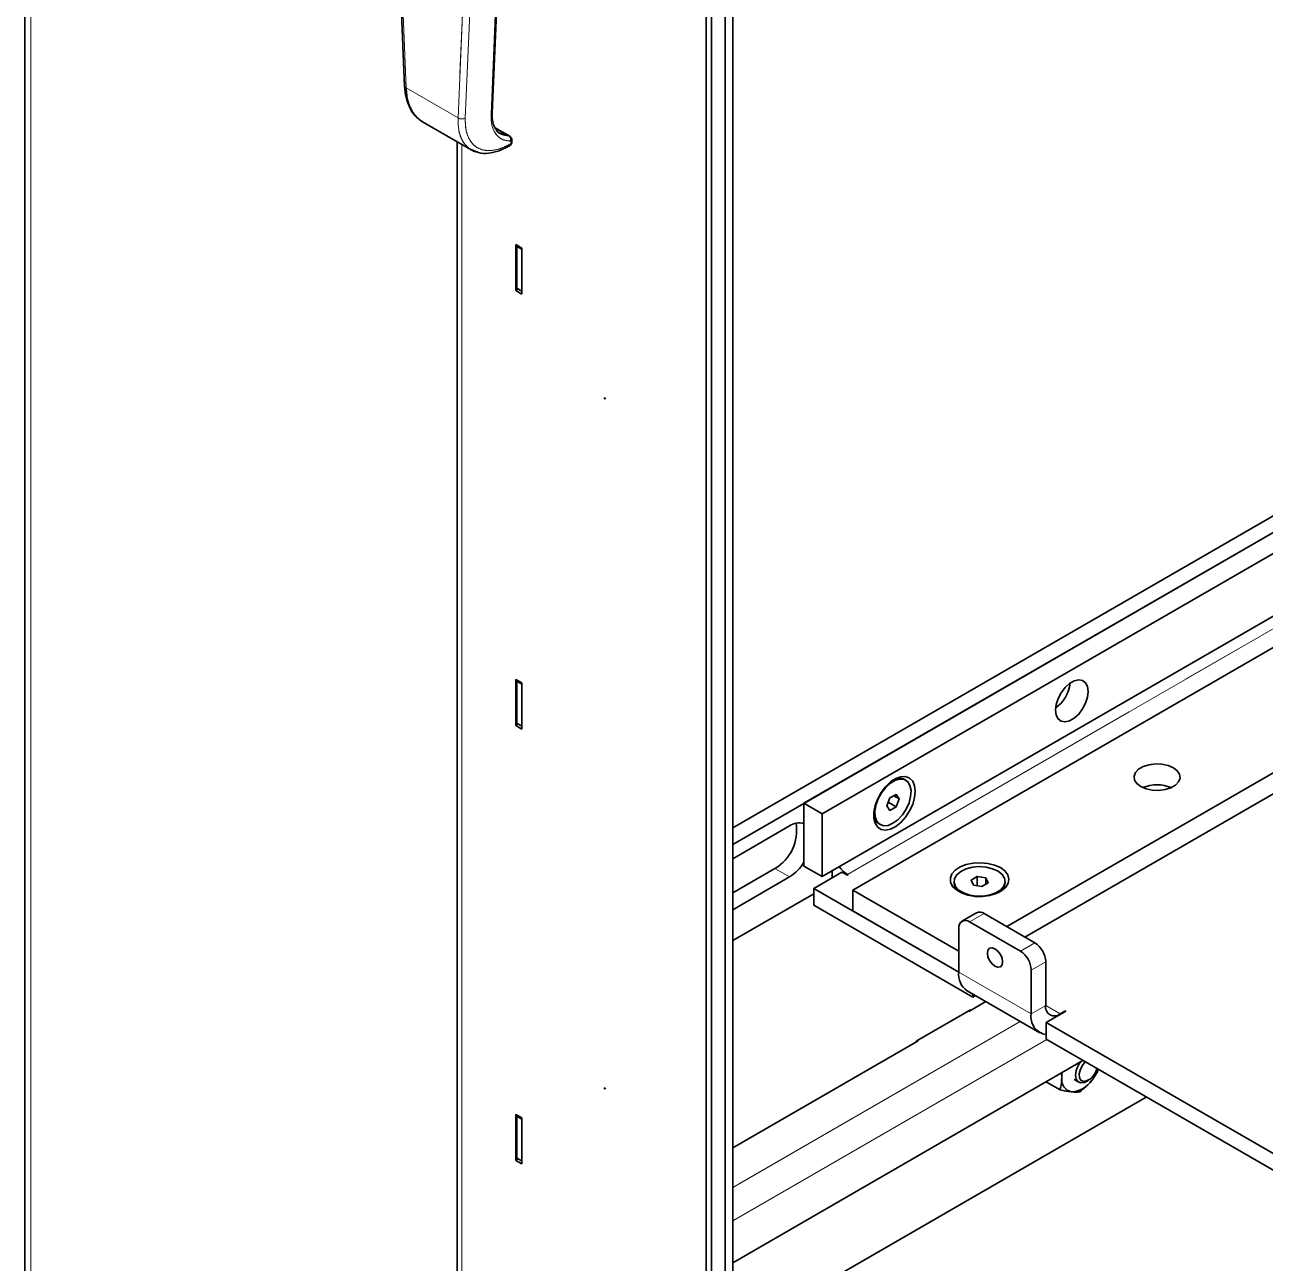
# Paper-space layout 'Blatt1' of a CAD drawing. Header units: millimetres. Extents: x 0 to 1189, y 0 to 841.
# Drawn here: x 468.92 to 493.14, y 116.74 to 140.92 of the extents above; entities that cross this region are included whole.
import ezdxf

# ---------------------------------------------------------------- set-up
doc = ezdxf.new("R2010")
doc.units = ezdxf.units.MM
doc.linetypes.add('PHANTOM', pattern=[12.7, 6.35, -1.27, 1.27, -1.27, 1.27, -1.27])

psp = doc.layouts.new('Blatt1')

# ---------------------------------------------------------------- linework, layer by layer
at = {"color": 7, "linetype": 'Continuous', "lineweight": 35}
for p, q in [((468.92, 220.75), (468.92, 79.57)), ((482.225, 189.278), (482.225, 104.276)), ((482.331, 104.337), (482.331, 189.217)), ((482.598, 189.062), (482.598, 104.795)), ((482.742, 188.979), (482.742, 104.819)), ((476.031, 147.291), (476.336, 139.729)), ((478.045, 139.207), (478.251, 144.053)), ((482.742, 125.248), (509.378, 140.624)), ((482.742, 124.921), (509.378, 140.297)), ((509.378, 140.297), (484.134, 125.725)), ((484.488, 125.52), (509.378, 139.889)), ((476.686, 139.033), (477.638, 138.484)), ((478.39, 138.749), (478.091, 138.922)), ((478.095, 138.913), (478.333, 138.775)), ((478.296, 138.784), (478.179, 138.817)), ((477.364, 138.642), (477.364, 101.625)), ((484.488, 124.296), (509.378, 138.664)), ((477.616, 138.497), (477.744, 138.444)), ((478.626, 136.566), (478.505, 136.635)), ((478.505, 136.635), (478.505, 135.737)), ((478.527, 136.598), (478.548, 136.611)), ((478.527, 136.598), (478.626, 136.541)), ((478.527, 136.598), (478.527, 135.782)), ((478.626, 135.667), (478.626, 136.566)), ((478.555, 135.765), (478.505, 135.737)), ((478.505, 135.737), (478.626, 135.667)), ((478.527, 135.782), (478.626, 135.725)), ((488.094, 123.316), (509.378, 135.603)), ((509.378, 135.195), (488.448, 123.112)), ((485.089, 124.03), (496.12, 130.398)), ((478.626, 128.074), (478.505, 128.143)), ((478.505, 128.143), (478.505, 127.245)), ((478.527, 128.106), (478.548, 128.119)), ((478.527, 128.106), (478.626, 128.049)), ((478.527, 128.106), (478.527, 127.29)), ((478.626, 127.175), (478.626, 128.074)), ((478.555, 127.273), (478.505, 127.245)), ((478.505, 127.245), (478.626, 127.175)), ((478.527, 127.29), (478.626, 127.233)), ((486.121, 126.175), (486.1, 126.187)), ((484.134, 125.725), (484.488, 125.52)), ((484.134, 125.725), (484.134, 124.5)), ((485.749, 125.672), (485.81, 125.829)), ((485.778, 125.745), (485.932, 125.656)), ((485.932, 125.899), (485.81, 125.829)), ((485.887, 125.873), (485.993, 125.812)), ((485.993, 125.812), (485.932, 125.899)), ((485.993, 125.812), (485.932, 125.656)), ((484.488, 125.52), (484.488, 124.296)), ((485.749, 125.672), (485.81, 125.585)), ((485.932, 125.656), (485.81, 125.585)), ((482.742, 124.643), (483.851, 125.284)), ((485.6, 125.321), (485.621, 125.309)), ((484.134, 124.5), (484.488, 124.296)), ((483.568, 124.451), (482.742, 123.974)), ((483.851, 124.287), (482.742, 123.647)), ((484.324, 124.064), (484.875, 124.382)), ((484.686, 124.41), (484.686, 124.273)), ((484.875, 124.382), (484.983, 124.32)), ((484.997, 124.328), (484.983, 124.336)), ((484.997, 124.328), (484.983, 124.32)), ((487.397, 124.225), (487.519, 124.295)), ((487.519, 124.295), (487.685, 124.269)), ((487.519, 124.117), (487.519, 124.295)), ((487.73, 124.173), (487.685, 124.269)), ((487.685, 124.148), (487.685, 124.269)), ((487.157, 122.428), (484.324, 124.064)), ((484.324, 123.737), (484.324, 124.064)), ((485.089, 123.622), (485.089, 124.03)), ((485.089, 124.03), (487.157, 122.836)), ((487.064, 124.199), (487.064, 124.174)), ((487.397, 124.225), (487.442, 124.129)), ((487.442, 124.129), (487.608, 124.103)), ((487.73, 124.173), (487.608, 124.103)), ((488.064, 124.174), (488.064, 124.199)), ((484.324, 123.956), (482.742, 123.043)), ((487.433, 121.942), (484.324, 123.737)), ((485.089, 123.622), (487.157, 122.428)), ((487.502, 123.586), (487.219, 123.423)), ((487.652, 123.571), (488.642, 123)), ((487.157, 123.285), (487.157, 122.428)), ((488.359, 122.837), (487.369, 123.408)), ((488.854, 122.632), (488.854, 121.775)), ((488.571, 122.469), (488.571, 121.612)), ((487.323, 122.062), (488.737, 121.245)), ((487.351, 121.661), (487.684, 121.853)), ((487.433, 121.998), (487.433, 121.942)), ((487.481, 121.97), (487.433, 121.942)), ((487.387, 121.689), (486.326, 121.077)), ((487.344, 121.665), (487.351, 121.661)), ((487.387, 121.681), (487.387, 121.689)), ((488.861, 121.444), (489.25, 121.669)), ((489.243, 121.673), (489.137, 121.612)), ((489.25, 121.669), (489.243, 121.673)), ((489.243, 121.673), (489.243, 121.665)), ((508.37, 110.182), (488.861, 121.444)), ((488.861, 121.444), (488.861, 121.118)), ((508.646, 109.696), (488.861, 121.118)), ((482.742, 119), (486.361, 121.089)), ((486.326, 121.077), (486.326, 121.069)), ((486.354, 121.093), (486.361, 121.089)), ((482.742, 116.755), (489.58, 120.702)), ((489.169, 120.367), (489.164, 120.462)), ((488.872, 120.293), (488.872, 120.279)), ((488.872, 120.279), (489.134, 120.127)), ((489.408, 120.331), (489.499, 120.278)), ((489.65, 120.293), (489.685, 120.313)), ((490.818, 119.988), (482.742, 115.326)), ((478.626, 119.582), (478.505, 119.651)), ((478.505, 119.651), (478.505, 118.753)), ((478.527, 119.614), (478.548, 119.627)), ((478.527, 119.614), (478.626, 119.557)), ((478.527, 119.614), (478.527, 118.798)), ((478.626, 118.683), (478.626, 119.582)), ((478.555, 118.781), (478.505, 118.753)), ((478.505, 118.753), (478.626, 118.683)), ((478.527, 118.798), (478.626, 118.741))]:
    psp.add_line(p, q, dxfattribs=at)
at = {"color": 7, "linetype": 'PHANTOM', "lineweight": 18}
for p, q in [((468.92, 220.75), (468.92, 79.57)), ((482.225, 189.278), (482.225, 104.276)), ((482.331, 104.337), (482.331, 189.217)), ((482.598, 189.062), (482.598, 104.795)), ((482.742, 188.979), (482.742, 104.819)), ((476.031, 147.291), (476.336, 139.729)), ((478.045, 139.207), (478.251, 144.053)), ((482.742, 125.248), (509.378, 140.624)), ((482.742, 124.921), (509.378, 140.297)), ((509.378, 140.297), (484.134, 125.725)), ((484.488, 125.52), (509.378, 139.889)), ((476.686, 139.033), (477.638, 138.484)), ((478.39, 138.749), (478.091, 138.922)), ((478.095, 138.913), (478.333, 138.775)), ((478.296, 138.784), (478.179, 138.817)), ((477.364, 138.642), (477.364, 101.625)), ((484.488, 124.296), (509.378, 138.664)), ((477.616, 138.497), (477.744, 138.444)), ((478.626, 136.566), (478.505, 136.635)), ((478.505, 136.635), (478.505, 135.737)), ((478.527, 136.598), (478.548, 136.611)), ((478.527, 136.598), (478.626, 136.541)), ((478.527, 136.598), (478.527, 135.782)), ((478.626, 135.667), (478.626, 136.566)), ((478.555, 135.765), (478.505, 135.737)), ((478.505, 135.737), (478.626, 135.667)), ((478.527, 135.782), (478.626, 135.725)), ((488.094, 123.316), (509.378, 135.603)), ((509.378, 135.195), (488.448, 123.112)), ((485.089, 124.03), (496.12, 130.398)), ((478.626, 128.074), (478.505, 128.143)), ((478.505, 128.143), (478.505, 127.245)), ((478.527, 128.106), (478.548, 128.119)), ((478.527, 128.106), (478.626, 128.049)), ((478.527, 128.106), (478.527, 127.29)), ((478.626, 127.175), (478.626, 128.074)), ((478.555, 127.273), (478.505, 127.245)), ((478.505, 127.245), (478.626, 127.175)), ((478.527, 127.29), (478.626, 127.233)), ((486.121, 126.175), (486.1, 126.187)), ((484.134, 125.725), (484.134, 124.5)), ((484.134, 125.725), (484.488, 125.52)), ((485.749, 125.672), (485.81, 125.829)), ((485.778, 125.745), (485.932, 125.656)), ((485.932, 125.899), (485.81, 125.829)), ((485.887, 125.873), (485.993, 125.812)), ((485.993, 125.812), (485.932, 125.899)), ((485.993, 125.812), (485.932, 125.656)), ((484.488, 125.52), (484.488, 124.296)), ((485.749, 125.672), (485.81, 125.585)), ((485.932, 125.656), (485.81, 125.585)), ((482.742, 124.643), (483.851, 125.284)), ((485.6, 125.321), (485.621, 125.309)), ((484.134, 124.5), (484.488, 124.296)), ((483.568, 124.451), (482.742, 123.974)), ((483.851, 124.287), (482.742, 123.647)), ((484.324, 124.064), (484.875, 124.382)), ((484.686, 124.41), (484.686, 124.273)), ((484.875, 124.382), (484.983, 124.32)), ((484.997, 124.328), (484.983, 124.336)), ((484.997, 124.328), (484.983, 124.32)), ((487.397, 124.225), (487.519, 124.295)), ((487.519, 124.295), (487.685, 124.269)), ((487.519, 124.117), (487.519, 124.295)), ((487.73, 124.173), (487.685, 124.269)), ((487.685, 124.148), (487.685, 124.269)), ((487.157, 122.428), (484.324, 124.064)), ((484.324, 123.737), (484.324, 124.064)), ((485.089, 123.622), (485.089, 124.03)), ((485.089, 124.03), (487.157, 122.836)), ((487.064, 124.199), (487.064, 124.174)), ((487.397, 124.225), (487.442, 124.129)), ((487.442, 124.129), (487.608, 124.103)), ((487.73, 124.173), (487.608, 124.103)), ((488.064, 124.174), (488.064, 124.199)), ((484.324, 123.956), (482.742, 123.043)), ((487.433, 121.942), (484.324, 123.737)), ((485.089, 123.622), (487.157, 122.428)), ((487.502, 123.586), (487.219, 123.423)), ((487.652, 123.571), (488.642, 123)), ((487.157, 123.285), (487.157, 122.428)), ((488.359, 122.837), (487.369, 123.408)), ((488.854, 122.632), (488.854, 121.775)), ((488.571, 122.469), (488.571, 121.612)), ((487.323, 122.062), (488.737, 121.245)), ((487.351, 121.661), (487.684, 121.853)), ((487.433, 121.998), (487.433, 121.942)), ((487.481, 121.97), (487.433, 121.942)), ((487.387, 121.689), (486.326, 121.077)), ((487.344, 121.665), (487.351, 121.661)), ((487.387, 121.681), (487.387, 121.689)), ((488.861, 121.444), (489.25, 121.669)), ((489.243, 121.673), (489.137, 121.612)), ((489.25, 121.669), (489.243, 121.673)), ((489.243, 121.673), (489.243, 121.665)), ((508.37, 110.182), (488.861, 121.444)), ((488.861, 121.444), (488.861, 121.118)), ((508.646, 109.696), (488.861, 121.118)), ((482.742, 119), (486.361, 121.089)), ((486.326, 121.077), (486.326, 121.069)), ((486.354, 121.093), (486.361, 121.089)), ((482.742, 116.755), (489.58, 120.702)), ((489.169, 120.367), (489.164, 120.462)), ((488.872, 120.293), (488.872, 120.279)), ((488.872, 120.279), (489.134, 120.127)), ((489.408, 120.331), (489.499, 120.278)), ((489.65, 120.293), (489.685, 120.313)), ((490.818, 119.988), (482.742, 115.326)), ((478.626, 119.582), (478.505, 119.651)), ((478.505, 119.651), (478.505, 118.753)), ((478.527, 119.614), (478.548, 119.627)), ((478.527, 119.614), (478.626, 119.557)), ((478.527, 119.614), (478.527, 118.798)), ((478.626, 118.683), (478.626, 119.582)), ((478.555, 118.781), (478.505, 118.753)), ((478.505, 118.753), (478.626, 118.683)), ((478.527, 118.798), (478.626, 118.741))]:
    psp.add_line(p, q, dxfattribs=at)
at = {"color": 8, "linetype": 'Continuous', "lineweight": 18}
for p, q in [((469.037, 220.587), (469.037, 79.407)), ((476.365, 139.692), (476.06, 147.254)), ((477.684, 146.316), (477.379, 139.107)), ((477.52, 139.103), (477.826, 146.312)), ((478.023, 139.177), (478.229, 144.023)), ((477.379, 139.107), (476.365, 139.692)), ((477.452, 101.56), (477.452, 138.591)), ((478.333, 138.775), (478.369, 138.755)), ((478.369, 138.755), (478.389, 138.748)), ((484.983, 124.336), (509.378, 138.419)), ((483.851, 124.287), (483.568, 124.451)), ((484.983, 124.336), (484.983, 124.32)), ((487.652, 123.571), (487.369, 123.408)), ((488.642, 123), (488.359, 122.837)), ((488.854, 122.632), (488.571, 122.469)), ((488.571, 121.612), (487.157, 122.428)), ((488.854, 121.775), (488.571, 121.612)), ((489.137, 121.612), (488.854, 121.775)), ((489.137, 121.612), (489.137, 121.603)), ((488.356, 121.465), (482.742, 118.224)), ((488.873, 121.111), (482.742, 117.571))]:
    psp.add_line(p, q, dxfattribs=at)
at = {"color": 8, "linetype": 'PHANTOM', "lineweight": 18}
for p, q in [((469.037, 220.587), (469.037, 79.407)), ((476.365, 139.692), (476.06, 147.254)), ((477.684, 146.316), (477.379, 139.107)), ((477.52, 139.103), (477.826, 146.312)), ((478.023, 139.177), (478.229, 144.023)), ((477.379, 139.107), (476.365, 139.692)), ((477.452, 101.56), (477.452, 138.591)), ((478.333, 138.775), (478.369, 138.755)), ((478.369, 138.755), (478.389, 138.748)), ((484.983, 124.336), (509.378, 138.419)), ((483.851, 124.287), (483.568, 124.451)), ((484.983, 124.336), (484.983, 124.32)), ((487.652, 123.571), (487.369, 123.408)), ((488.642, 123), (488.359, 122.837)), ((488.854, 122.632), (488.571, 122.469)), ((488.571, 121.612), (487.157, 122.428)), ((488.854, 121.775), (488.571, 121.612)), ((489.137, 121.612), (488.854, 121.775)), ((489.137, 121.612), (489.137, 121.603)), ((488.356, 121.465), (482.742, 118.224)), ((488.873, 121.111), (482.742, 117.571))]:
    psp.add_line(p, q, dxfattribs=at)
at = {"color": 8, "linetype": 'Continuous', "lineweight": 18, "flags": 128}
psp.add_lwpolyline([(478.408, 138.605), (478.416, 138.604), (478.421, 138.605), (478.423, 138.608), (478.424, 138.609)], dxfattribs=at)
at = {"color": 8, "linetype": 'PHANTOM', "lineweight": 18, "flags": 128}
psp.add_lwpolyline([(478.408, 138.605), (478.416, 138.604), (478.421, 138.605), (478.423, 138.608), (478.424, 138.609)], dxfattribs=at)
at = {"color": 7, "linetype": 'Continuous', "lineweight": 35, "flags": 128}
for points in [[(480.245, 133.622), (480.242, 133.624), (480.24, 133.627), (480.238, 133.631), (480.238, 133.634), (480.238, 133.637), (480.24, 133.639), (480.242, 133.639), (480.245, 133.639), (480.248, 133.636), (480.25, 133.633), (480.251, 133.63), (480.252, 133.626), (480.251, 133.623), (480.25, 133.622), (480.248, 133.621), (480.245, 133.622)], [(489.048, 127.541), (489.061, 127.652), (489.099, 127.769), (489.158, 127.882), (489.234, 127.983), (489.321, 128.062), (489.412, 128.115), (489.499, 128.135), (489.575, 128.123), (489.634, 128.078), (489.672, 128.004), (489.685, 127.908), (489.672, 127.797), (489.634, 127.681), (489.575, 127.567), (489.499, 127.467), (489.412, 127.387), (489.321, 127.335), (489.234, 127.314), (489.158, 127.327), (489.099, 127.371), (489.061, 127.445), (489.048, 127.541)], [(490.71, 126.051), (490.633, 126.11), (490.589, 126.179), (490.579, 126.253), (490.607, 126.325), (490.668, 126.39), (490.759, 126.443), (490.871, 126.478), (490.996, 126.494), (491.124, 126.488), (491.244, 126.463), (491.347, 126.418), (491.423, 126.359), (491.468, 126.29), (491.477, 126.216), (491.45, 126.144), (491.389, 126.079), (491.298, 126.027), (491.186, 125.991), (491.06, 125.976), (490.933, 125.981), (490.813, 126.007), (490.71, 126.051)], [(486.307, 125.959), (486.295, 126.068), (486.257, 126.155), (486.197, 126.216), (486.119, 126.245), (486.027, 126.242), (485.927, 126.207), (485.826, 126.141), (485.729, 126.049), (485.643, 125.936), (485.574, 125.81), (485.525, 125.679), (485.499, 125.551), (485.499, 125.434), (485.525, 125.334), (485.574, 125.26), (485.643, 125.214), (485.729, 125.201), (485.826, 125.221), (485.927, 125.272), (486.027, 125.351), (486.119, 125.455), (486.197, 125.575), (486.257, 125.704), (486.295, 125.835), (486.307, 125.959)], [(485.871, 125.334), (485.966, 125.404), (486.055, 125.499), (486.129, 125.613), (486.185, 125.736), (486.217, 125.859), (486.224, 125.974), (486.204, 126.071), (486.16, 126.144), (486.094, 126.188), (486.012, 126.198), (485.919, 126.174), (485.823, 126.119), (485.73, 126.035), (485.648, 125.93), (485.582, 125.811), (485.538, 125.687), (485.518, 125.566), (485.525, 125.459), (485.557, 125.373), (485.613, 125.314), (485.687, 125.287), (485.776, 125.294), (485.871, 125.334)], [(487.969, 124.469), (487.855, 124.519), (487.724, 124.552), (487.582, 124.565), (487.438, 124.558), (487.303, 124.529), (487.184, 124.483), (487.089, 124.421), (487.024, 124.347), (486.993, 124.266), (486.997, 124.183), (487.037, 124.103), (487.11, 124.032), (487.212, 123.973), (487.336, 123.931), (487.474, 123.907), (487.617, 123.905), (487.758, 123.923), (487.886, 123.961), (487.994, 124.015), (488.075, 124.084), (488.123, 124.162), (488.137, 124.245), (488.114, 124.327), (488.057, 124.403), (487.969, 124.469)], [(487.693, 124.478), (487.558, 124.488), (487.423, 124.476), (487.299, 124.444), (487.194, 124.394), (487.117, 124.329), (487.073, 124.254), (487.065, 124.176), (487.094, 124.099), (487.158, 124.03), (487.252, 123.973), (487.37, 123.933), (487.501, 123.913), (487.637, 123.913), (487.768, 123.935), (487.883, 123.977), (487.975, 124.035), (488.037, 124.105), (488.063, 124.183), (488.052, 124.261), (488.005, 124.335), (487.925, 124.398), (487.818, 124.447), (487.693, 124.478)], [(487.864, 122.543), (487.921, 122.523), (487.969, 122.532), (488.001, 122.569), (488.013, 122.628), (488.001, 122.7), (487.969, 122.775), (487.921, 122.84), (487.864, 122.885), (487.807, 122.905), (487.759, 122.896), (487.727, 122.859), (487.716, 122.8), (487.727, 122.728), (487.759, 122.653), (487.807, 122.588), (487.864, 122.543)], [(489.543, 120.265), (489.487, 120.287), (489.45, 120.339), (489.437, 120.416), (489.45, 120.507), (489.487, 120.602), (489.532, 120.675)], [(489.626, 120.676), (489.577, 120.617), (489.532, 120.531), (489.51, 120.443), (489.514, 120.366), (489.545, 120.312), (489.596, 120.29)], [(489.169, 120.367), (489.172, 120.427), (489.178, 120.47)], [(480.245, 120.149), (480.242, 120.151), (480.24, 120.155), (480.238, 120.158), (480.238, 120.161), (480.238, 120.164), (480.24, 120.166), (480.242, 120.167), (480.245, 120.166), (480.248, 120.163), (480.25, 120.16), (480.251, 120.157), (480.252, 120.153), (480.251, 120.151), (480.25, 120.149), (480.248, 120.148), (480.245, 120.149)], [(489.65, 120.293), (489.613, 120.276), (489.543, 120.265)]]:
    psp.add_lwpolyline(points, dxfattribs=at)
at = {"color": 7, "linetype": 'PHANTOM', "lineweight": 18, "flags": 128}
for points in [[(480.245, 133.622), (480.242, 133.624), (480.24, 133.627), (480.238, 133.631), (480.238, 133.634), (480.238, 133.637), (480.24, 133.639), (480.242, 133.639), (480.245, 133.639), (480.248, 133.636), (480.25, 133.633), (480.251, 133.63), (480.252, 133.626), (480.251, 133.623), (480.25, 133.622), (480.248, 133.621), (480.245, 133.622)], [(489.048, 127.541), (489.061, 127.652), (489.099, 127.769), (489.158, 127.882), (489.234, 127.983), (489.321, 128.062), (489.412, 128.115), (489.499, 128.135), (489.575, 128.123), (489.634, 128.078), (489.672, 128.004), (489.685, 127.908), (489.672, 127.797), (489.634, 127.681), (489.575, 127.567), (489.499, 127.467), (489.412, 127.387), (489.321, 127.335), (489.234, 127.314), (489.158, 127.327), (489.099, 127.371), (489.061, 127.445), (489.048, 127.541)], [(490.71, 126.051), (490.633, 126.11), (490.589, 126.179), (490.579, 126.253), (490.607, 126.325), (490.668, 126.39), (490.759, 126.443), (490.871, 126.478), (490.996, 126.494), (491.124, 126.488), (491.244, 126.463), (491.347, 126.418), (491.423, 126.359), (491.468, 126.29), (491.477, 126.216), (491.45, 126.144), (491.389, 126.079), (491.298, 126.027), (491.186, 125.991), (491.06, 125.976), (490.933, 125.981), (490.813, 126.007), (490.71, 126.051)], [(486.307, 125.959), (486.295, 126.068), (486.257, 126.155), (486.197, 126.216), (486.119, 126.245), (486.027, 126.242), (485.927, 126.207), (485.826, 126.141), (485.729, 126.049), (485.643, 125.936), (485.574, 125.81), (485.525, 125.679), (485.499, 125.551), (485.499, 125.434), (485.525, 125.334), (485.574, 125.26), (485.643, 125.214), (485.729, 125.201), (485.826, 125.221), (485.927, 125.272), (486.027, 125.351), (486.119, 125.455), (486.197, 125.575), (486.257, 125.704), (486.295, 125.835), (486.307, 125.959)], [(485.871, 125.334), (485.966, 125.404), (486.055, 125.499), (486.129, 125.613), (486.185, 125.736), (486.217, 125.859), (486.224, 125.974), (486.204, 126.071), (486.16, 126.144), (486.094, 126.188), (486.012, 126.198), (485.919, 126.174), (485.823, 126.119), (485.73, 126.035), (485.648, 125.93), (485.582, 125.811), (485.538, 125.687), (485.518, 125.566), (485.525, 125.459), (485.557, 125.373), (485.613, 125.314), (485.687, 125.287), (485.776, 125.294), (485.871, 125.334)], [(487.969, 124.469), (487.855, 124.519), (487.724, 124.552), (487.582, 124.565), (487.438, 124.558), (487.303, 124.529), (487.184, 124.483), (487.089, 124.421), (487.024, 124.347), (486.993, 124.266), (486.997, 124.183), (487.037, 124.103), (487.11, 124.032), (487.212, 123.973), (487.336, 123.931), (487.474, 123.907), (487.617, 123.905), (487.758, 123.923), (487.886, 123.961), (487.994, 124.015), (488.075, 124.084), (488.123, 124.162), (488.137, 124.245), (488.114, 124.327), (488.057, 124.403), (487.969, 124.469)], [(487.693, 124.478), (487.558, 124.488), (487.423, 124.476), (487.299, 124.444), (487.194, 124.394), (487.117, 124.329), (487.073, 124.254), (487.065, 124.176), (487.094, 124.099), (487.158, 124.03), (487.252, 123.973), (487.37, 123.933), (487.501, 123.913), (487.637, 123.913), (487.768, 123.935), (487.883, 123.977), (487.975, 124.035), (488.037, 124.105), (488.063, 124.183), (488.052, 124.261), (488.005, 124.335), (487.925, 124.398), (487.818, 124.447), (487.693, 124.478)], [(487.864, 122.543), (487.921, 122.523), (487.969, 122.532), (488.001, 122.569), (488.013, 122.628), (488.001, 122.7), (487.969, 122.775), (487.921, 122.84), (487.864, 122.885), (487.807, 122.905), (487.759, 122.896), (487.727, 122.859), (487.716, 122.8), (487.727, 122.728), (487.759, 122.653), (487.807, 122.588), (487.864, 122.543)], [(489.543, 120.265), (489.487, 120.287), (489.45, 120.339), (489.437, 120.416), (489.45, 120.507), (489.487, 120.602), (489.532, 120.675)], [(489.626, 120.676), (489.577, 120.617), (489.532, 120.531), (489.51, 120.443), (489.514, 120.366), (489.545, 120.312), (489.596, 120.29)], [(489.169, 120.367), (489.172, 120.427), (489.178, 120.47)], [(480.245, 120.149), (480.242, 120.151), (480.24, 120.155), (480.238, 120.158), (480.238, 120.161), (480.238, 120.164), (480.24, 120.166), (480.242, 120.167), (480.245, 120.166), (480.248, 120.163), (480.25, 120.16), (480.251, 120.157), (480.252, 120.153), (480.251, 120.151), (480.25, 120.149), (480.248, 120.148), (480.245, 120.149)], [(489.65, 120.293), (489.613, 120.276), (489.543, 120.265)]]:
    psp.add_lwpolyline(points, dxfattribs=at)
at = {"color": 8, "linetype": 'Continuous', "lineweight": 18}
for centre, radius, start, end in [((476.382, 139.736), 0.0468, 188.3169, 248.5838), ((477.453, 139.234), 0.148, 239.8416, 297.039), ((478.007, 139.212), 0.0386, 295.0623, 353.1203), ((478.321, 138.687), 0.0833, 336.0561, 54.8918)]:
    psp.add_arc(centre, radius, start, end, dxfattribs=at)
at = {"color": 8, "linetype": 'PHANTOM', "lineweight": 18}
for centre, radius, start, end in [((476.382, 139.736), 0.0468, 188.3169, 248.5838), ((477.453, 139.234), 0.148, 239.8416, 297.039), ((478.007, 139.212), 0.0386, 295.0623, 353.1203), ((478.321, 138.687), 0.0833, 336.0561, 54.8918)]:
    psp.add_arc(centre, radius, start, end, dxfattribs=at)
at = {"color": 7, "linetype": 'Continuous', "lineweight": 35}
for centre, radius, start, end in [((488.636, 128.147), 0.698, 306.4884, 353.517), ((485.996, 125.959), 0.251, 65.6239, 125.699), ((491.028, 125.39), 0.698, 66.5012, 113.4988), ((485.726, 125.51), 0.227, 182.8878, 236.2187), ((483.122, 125.196), 0.869, 300.887, 9.2008), ((484.034, 125.02), 0.321, 71.8499, 124.7429), ((483.398, 125.02), 0.861, 301.7639, 328.7356), ((485.274, 124.808), 0.555, 215.2625, 238.3152), ((487.302, 124.194), 0.239, 184.8012, 241.1916), ((487.827, 124.193), 0.237, 298.5055, 355.5029), ((487.564, 123.449), 0.151, 54.3824, 114.3071), ((487.286, 123.306), 0.131, 50.7967, 189.214), ((488.111, 122.448), 0.461, 2.6055, 57.3945), ((488.393, 122.611), 0.461, 2.6055, 57.3945), ((487.537, 122.38), 0.384, 172.7442, 235.9436), ((488.916, 121.554), 0.35, 170.5281, 260.9351), ((489.026, 121.747), 0.175, 170.786, 309.2033), ((489.535, 120.606), 0.322, 280.9386, 349.2893), ((489.017, 120.903), 0.942, 321.3008, 336.5696), ((489.407, 120.328), 0.242, 170.7481, 259.4532), ((489.333, 120.591), 0.502, 273.4295, 326.5651)]:
    psp.add_arc(centre, radius, start, end, dxfattribs=at)
at = {"color": 7, "linetype": 'PHANTOM', "lineweight": 18}
for centre, radius, start, end in [((488.636, 128.147), 0.698, 306.4884, 353.5169), ((485.996, 125.959), 0.251, 65.6239, 125.699), ((491.028, 125.39), 0.698, 66.5008, 113.4992), ((485.726, 125.51), 0.227, 182.8878, 236.2187), ((483.122, 125.196), 0.869, 300.887, 9.2008), ((484.034, 125.02), 0.321, 71.8499, 124.7429), ((483.398, 125.02), 0.861, 301.7639, 328.7356), ((485.274, 124.808), 0.555, 215.2625, 238.3152), ((487.302, 124.194), 0.239, 184.7798, 240.9802), ((487.828, 124.193), 0.237, 298.7171, 355.5229), ((487.564, 123.449), 0.151, 54.3824, 114.3071), ((487.286, 123.306), 0.131, 50.7967, 189.214), ((488.111, 122.448), 0.461, 2.6055, 57.3945), ((488.393, 122.611), 0.461, 2.6055, 57.3945), ((487.537, 122.38), 0.384, 172.7442, 235.9436), ((488.916, 121.554), 0.35, 170.5281, 260.9351), ((489.026, 121.747), 0.175, 170.786, 309.2033), ((489.535, 120.606), 0.322, 280.9386, 349.2893), ((489.017, 120.903), 0.942, 321.3008, 336.5696), ((489.407, 120.328), 0.242, 170.7481, 259.4532), ((489.333, 120.591), 0.502, 273.4295, 326.5651)]:
    psp.add_arc(centre, radius, start, end, dxfattribs=at)
at = {"color": 7, "linetype": 'Continuous', "lineweight": 35}
for points, knots in [([(476.336, 139.729), (476.343, 139.652), (476.358, 139.497), (476.432, 139.301), (476.538, 139.137), (476.637, 139.068), (476.686, 139.033)], [0, 0, 0, 0, 0.247905, 0.497604, 0.748503, 1, 1, 1, 1]), ([(476.365, 139.692), (476.368, 139.645), (476.374, 139.559), (476.398, 139.448), (476.425, 139.361), (476.463, 139.271), (476.517, 139.18), (476.595, 139.098), (476.651, 139.048), (476.685, 139.035), (476.687, 139.034)], [0, 0, 0, 0, 0.154489, 0.288537, 0.402135, 0.495276, 0.671111, 0.836103, 0.99025, 1, 1, 1, 1]), ([(478.127, 138.871), (478.11, 138.895), (478.075, 138.948), (478.046, 139.062), (478.046, 139.159), (478.045, 139.208)], [0, 0, 0, 0, 0.292035, 0.644454, 1, 1, 1, 1]), ([(478.212, 138.794), (478.183, 138.81), (478.153, 138.827), (478.134, 138.859), (478.133, 138.86)], [0, 0, 0, 0, 0.959288, 1, 1, 1, 1]), ([(478.333, 138.775), (478.331, 138.776), (478.326, 138.779), (478.316, 138.781), (478.307, 138.782), (478.302, 138.782)], [0, 0, 0, 0, 0.251679, 0.518007, 1, 1, 1, 1]), ([(477.744, 138.444), (477.756, 138.439), (477.823, 138.409), (477.972, 138.412), (478.181, 138.453), (478.326, 138.531), (478.398, 138.569)], [0, 0, 0, 0, 0.071166, 0.382907, 0.692835, 1, 1, 1, 1]), ([(478.355, 138.549), (478.357, 138.549), (478.365, 138.549), (478.37, 138.554), (478.375, 138.558)], [0, 0, 0, 0, 0.162174, 1, 1, 1, 1]), ([(478.37, 138.554), (478.371, 138.554), (478.377, 138.556), (478.381, 138.56), (478.384, 138.563)], [0, 0, 0, 0, 0.214788, 1, 1, 1, 1]), ([(478.389, 138.748), (478.391, 138.748), (478.397, 138.746), (478.401, 138.74), (478.403, 138.736)], [0, 0, 0, 0, 0.269773, 1, 1, 1, 1]), ([(478.39, 138.567), (478.394, 138.57), (478.409, 138.581), (478.418, 138.597), (478.424, 138.609)], [0, 0, 0, 0, 0.274463, 1, 1, 1, 1]), ([(478.424, 138.609), (478.427, 138.62), (478.433, 138.641), (478.432, 138.678), (478.422, 138.713), (478.408, 138.73), (478.401, 138.739)], [0, 0, 0, 0, 0.232702, 0.482022, 0.740311, 1, 1, 1, 1]), ([(477.734, 138.443), (477.732, 138.444), (477.697, 138.45), (477.667, 138.468), (477.638, 138.484)], [0, 0, 0, 0, 0.043916, 1, 1, 1, 1]), ([(489.885, 120.526), (489.872, 120.498), (489.835, 120.425), (489.784, 120.357), (489.752, 120.314)], [0, 0, 0, 0, 0.380005, 1, 1, 1, 1]), ([(489.134, 120.127), (489.141, 120.155), (489.156, 120.211), (489.167, 120.292), (489.168, 120.346), (489.169, 120.367)], [0, 0, 0, 0, 0.377654, 0.758809, 1, 1, 1, 1]), ([(489.752, 120.314), (489.747, 120.309), (489.712, 120.265), (489.639, 120.188), (489.562, 120.125), (489.523, 120.093)], [0, 0, 0, 0, 0.070068, 0.530773, 1, 1, 1, 1]), ([(489.363, 120.09), (489.358, 120.09), (489.323, 120.094), (489.25, 120.104), (489.173, 120.119), (489.134, 120.127)], [0, 0, 0, 0, 0.0700683, 0.5307732, 1, 1, 1, 1]), ([(489.523, 120.093), (489.501, 120.09), (489.457, 120.084), (489.395, 120.088), (489.363, 120.09)], [0, 0, 0, 0, 0.495458, 1, 1, 1, 1])]:
    psp.add_open_spline(points, degree=3, knots=knots, dxfattribs=at)
at = {"color": 7, "linetype": 'PHANTOM', "lineweight": 18}
for points, knots in [([(476.336, 139.729), (476.343, 139.652), (476.358, 139.497), (476.432, 139.301), (476.538, 139.137), (476.637, 139.068), (476.686, 139.033)], [0, 0, 0, 0, 0.247905, 0.497604, 0.748503, 1, 1, 1, 1]), ([(476.365, 139.692), (476.368, 139.645), (476.374, 139.559), (476.398, 139.448), (476.425, 139.361), (476.463, 139.271), (476.517, 139.18), (476.595, 139.098), (476.651, 139.048), (476.685, 139.035), (476.687, 139.034)], [0, 0, 0, 0, 0.154489, 0.288537, 0.402135, 0.495276, 0.671111, 0.836103, 0.99025, 1, 1, 1, 1]), ([(478.127, 138.871), (478.11, 138.895), (478.075, 138.948), (478.046, 139.062), (478.046, 139.159), (478.045, 139.208)], [0, 0, 0, 0, 0.292035, 0.644454, 1, 1, 1, 1]), ([(478.212, 138.794), (478.183, 138.81), (478.153, 138.827), (478.134, 138.859), (478.133, 138.86)], [0, 0, 0, 0, 0.959288, 1, 1, 1, 1]), ([(478.333, 138.775), (478.331, 138.776), (478.326, 138.779), (478.316, 138.781), (478.307, 138.782), (478.302, 138.782)], [0, 0, 0, 0, 0.251679, 0.518007, 1, 1, 1, 1]), ([(477.744, 138.444), (477.756, 138.439), (477.823, 138.409), (477.972, 138.412), (478.181, 138.453), (478.326, 138.531), (478.398, 138.569)], [0, 0, 0, 0, 0.071166, 0.382907, 0.692835, 1, 1, 1, 1]), ([(478.355, 138.549), (478.357, 138.549), (478.365, 138.549), (478.37, 138.554), (478.375, 138.558)], [0, 0, 0, 0, 0.162174, 1, 1, 1, 1]), ([(478.37, 138.554), (478.371, 138.554), (478.377, 138.556), (478.381, 138.56), (478.384, 138.563)], [0, 0, 0, 0, 0.214788, 1, 1, 1, 1]), ([(478.389, 138.748), (478.391, 138.748), (478.397, 138.746), (478.401, 138.74), (478.403, 138.736)], [0, 0, 0, 0, 0.269773, 1, 1, 1, 1]), ([(478.39, 138.567), (478.394, 138.57), (478.409, 138.581), (478.418, 138.597), (478.424, 138.609)], [0, 0, 0, 0, 0.274463, 1, 1, 1, 1]), ([(478.424, 138.609), (478.427, 138.62), (478.433, 138.641), (478.432, 138.678), (478.422, 138.712), (478.409, 138.728), (478.403, 138.735)], [0, 0, 0, 0, 0.24112, 0.499459, 0.767092, 1, 1, 1, 1]), ([(477.734, 138.443), (477.732, 138.444), (477.697, 138.45), (477.667, 138.468), (477.638, 138.484)], [0, 0, 0, 0, 0.043916, 1, 1, 1, 1]), ([(489.885, 120.526), (489.872, 120.498), (489.835, 120.425), (489.784, 120.357), (489.752, 120.314)], [0, 0, 0, 0, 0.380005, 1, 1, 1, 1]), ([(489.134, 120.127), (489.141, 120.155), (489.156, 120.211), (489.167, 120.292), (489.168, 120.346), (489.169, 120.367)], [0, 0, 0, 0, 0.377654, 0.758809, 1, 1, 1, 1]), ([(489.752, 120.314), (489.747, 120.309), (489.712, 120.265), (489.639, 120.188), (489.562, 120.125), (489.523, 120.093)], [0, 0, 0, 0, 0.070068, 0.530773, 1, 1, 1, 1]), ([(489.363, 120.09), (489.358, 120.09), (489.323, 120.094), (489.25, 120.104), (489.173, 120.119), (489.134, 120.127)], [0, 0, 0, 0, 0.070068, 0.530773, 1, 1, 1, 1]), ([(489.523, 120.093), (489.501, 120.09), (489.457, 120.084), (489.395, 120.088), (489.363, 120.09)], [0, 0, 0, 0, 0.495458, 1, 1, 1, 1])]:
    psp.add_open_spline(points, degree=3, knots=knots, dxfattribs=at)
at = {"color": 8, "linetype": 'Continuous', "lineweight": 18}
for points, knots in [([(477.638, 138.484), (477.636, 138.485), (477.613, 138.495), (477.575, 138.527), (477.521, 138.579), (477.474, 138.645), (477.427, 138.739), (477.383, 138.885), (477.38, 139.025), (477.379, 139.107)], [0, 0, 0, 0, 0.009737, 0.124414, 0.245202, 0.3721, 0.505109, 0.711777, 1, 1, 1, 1]), ([(477.52, 139.103), (477.521, 139.037), (477.522, 138.904), (477.569, 138.739), (477.648, 138.607), (477.758, 138.516), (477.895, 138.468), (478.054, 138.467), (478.227, 138.509), (478.348, 138.573), (478.408, 138.605)], [0, 0, 0, 0, 0.124479, 0.24984, 0.375109, 0.500397, 0.625627, 0.75071, 0.875866, 1, 1, 1, 1]), ([(478.397, 138.653), (478.34, 138.661), (478.227, 138.677), (478.107, 138.788), (478.03, 138.954), (478.026, 139.102), (478.023, 139.177)], [0, 0, 0, 0, 0.249034, 0.499716, 0.750552, 1, 1, 1, 1]), ([(478.369, 138.755), (478.317, 138.76), (478.22, 138.771), (478.157, 138.839), (478.127, 138.871)], [0, 0, 0, 0, 0.52712, 1, 1, 1, 1]), ([(478.178, 138.817), (478.182, 138.814), (478.221, 138.779), (478.28, 138.777), (478.333, 138.775)], [0, 0, 0, 0, 0.090611, 1, 1, 1, 1]), ([(478.375, 138.558), (478.38, 138.56), (478.391, 138.566), (478.402, 138.583), (478.406, 138.598), (478.408, 138.605)], [0, 0, 0, 0, 0.257879, 0.645397, 1, 1, 1, 1]), ([(478.397, 138.653), (478.399, 138.653), (478.403, 138.652), (478.408, 138.649), (478.411, 138.645), (478.414, 138.639), (478.414, 138.631), (478.414, 138.623), (478.412, 138.614), (478.409, 138.608), (478.408, 138.605)], [0, 0, 0, 0, 0.126642, 0.248999, 0.376369, 0.499258, 0.625235, 0.749788, 0.874146, 1, 1, 1, 1])]:
    psp.add_open_spline(points, degree=3, knots=knots, dxfattribs=at)
at = {"color": 8, "linetype": 'PHANTOM', "lineweight": 18}
for points, knots in [([(477.638, 138.484), (477.636, 138.485), (477.613, 138.495), (477.575, 138.527), (477.521, 138.579), (477.474, 138.645), (477.427, 138.739), (477.383, 138.885), (477.38, 139.025), (477.379, 139.107)], [0, 0, 0, 0, 0.009737, 0.124414, 0.245202, 0.3721, 0.505109, 0.711777, 1, 1, 1, 1]), ([(477.52, 139.103), (477.521, 139.037), (477.522, 138.904), (477.569, 138.739), (477.648, 138.607), (477.758, 138.516), (477.895, 138.468), (478.054, 138.467), (478.227, 138.509), (478.348, 138.573), (478.408, 138.605)], [0, 0, 0, 0, 0.124479, 0.24984, 0.375109, 0.500397, 0.625627, 0.75071, 0.875866, 1, 1, 1, 1]), ([(478.397, 138.653), (478.34, 138.661), (478.227, 138.677), (478.107, 138.788), (478.03, 138.954), (478.026, 139.102), (478.023, 139.177)], [0, 0, 0, 0, 0.2490339, 0.4997162, 0.7505516, 1, 1, 1, 1]), ([(478.369, 138.755), (478.317, 138.76), (478.22, 138.771), (478.157, 138.839), (478.127, 138.871)], [0, 0, 0, 0, 0.52712, 1, 1, 1, 1]), ([(478.178, 138.817), (478.182, 138.814), (478.221, 138.779), (478.28, 138.777), (478.333, 138.775)], [0, 0, 0, 0, 0.090611, 1, 1, 1, 1]), ([(478.375, 138.558), (478.38, 138.56), (478.391, 138.566), (478.402, 138.583), (478.406, 138.598), (478.408, 138.605)], [0, 0, 0, 0, 0.257879, 0.645397, 1, 1, 1, 1]), ([(478.397, 138.653), (478.399, 138.653), (478.403, 138.652), (478.408, 138.649), (478.411, 138.645), (478.414, 138.639), (478.414, 138.631), (478.414, 138.623), (478.412, 138.614), (478.409, 138.608), (478.408, 138.605)], [0, 0, 0, 0, 0.126642, 0.248999, 0.376369, 0.499258, 0.625235, 0.749788, 0.874146, 1, 1, 1, 1])]:
    psp.add_open_spline(points, degree=3, knots=knots, dxfattribs=at)

doc.saveas('drawing.dxf')
